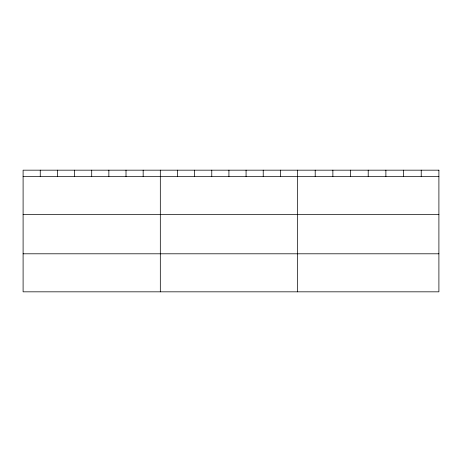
<?xml version="1.0" encoding="UTF-8"?>
<svg xmlns="http://www.w3.org/2000/svg" width="462" height="462" viewBox="0 0 462 462"><rect width="100%" height="100%" fill="white"/><g stroke="black" fill="none" stroke-linecap="round" stroke-linejoin="round"><path stroke-width="0.69" d="M23.1 176.582L438.9 176.582M23.1 214.611L438.9 214.611M23.1 253.8L438.9 253.8M421.228 170.172L421.228 176.582M403.557 170.172L403.557 176.582M385.886 170.172L385.886 176.582M368.214 170.172L368.214 176.582M350.543 170.172L350.543 176.582M332.871 170.172L332.871 176.582M315.2 170.172L315.2 176.582M297.528 170.172L297.528 291.828M280.376 170.172L280.376 176.582M263.225 170.172L263.225 176.582M246.073 170.172L246.073 176.582M228.921 170.172L228.921 176.582M211.769 170.172L211.769 176.582M194.618 170.172L194.618 176.582M177.466 170.172L177.466 176.582M160.314 170.172L160.314 291.828M143.162 170.172L143.162 176.582M126.01 170.172L126.01 176.582M108.859 170.172L108.859 176.582M91.707 170.172L91.707 176.582M74.555 170.172L74.555 176.582M57.404 170.172L57.404 176.582M40.252 170.172L40.252 176.582M438.9 170.172L23.1 170.172L23.1 291.828L438.9 291.828L438.9 170.172"/></g></svg>
